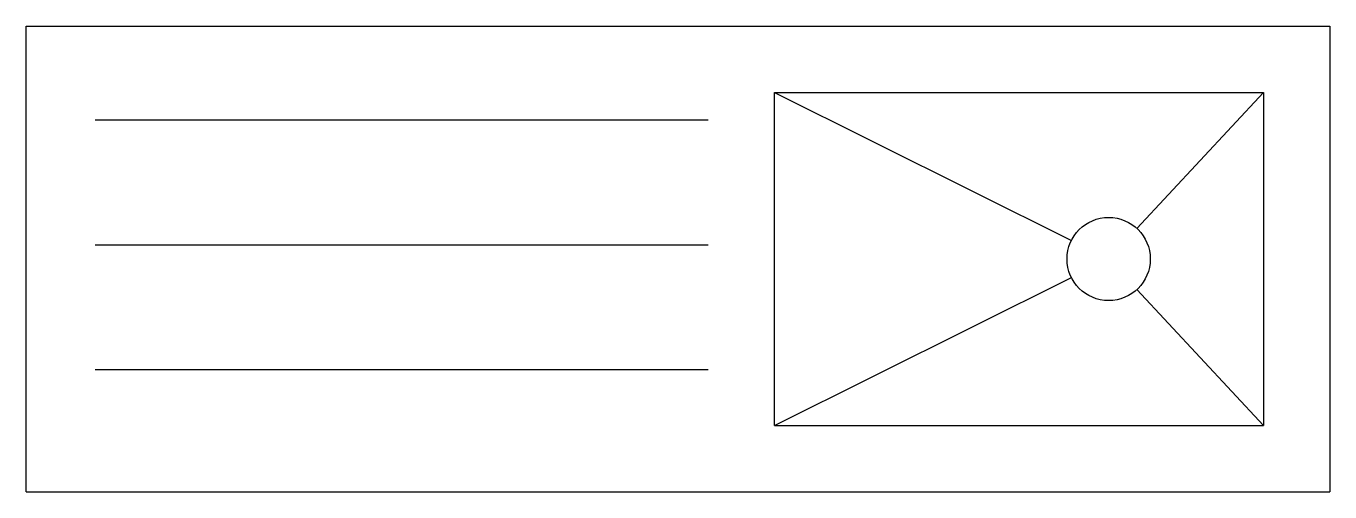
# Model space of a CAD drawing. Header units: metres. Extents: x 22147 to 23930, y -140235 to -139598.
import ezdxf

# ---------------------------------------------------------------- set-up
doc = ezdxf.new("R2010")
doc.units = ezdxf.units.M
for name, color, linetype in [('DET1', 1, 'Continuous'), ('R', 3, 'Continuous'), ('S', 1, 'Continuous')]:
    doc.layers.add(name, color=color, linetype=linetype)

msp = doc.modelspace()

# ---------------------------------------------------------------- linework, layer by layer
at = {"layer": 'DET1'}
for p, q in [((23170.53, -139688.63), (23576.31, -139890.82)), ((23838.83, -139688.63), (23665.97, -139874.53)), ((23170.53, -140143.76), (23576.31, -139941.56)), ((23665.97, -139957.85), (23838.83, -140143.76))]:
    msp.add_line(p, q, dxfattribs=at)
at = {"layer": 'R'}
for p, q in [((22146.89, -139597.6), (23929.86, -139597.6)), ((22146.89, -140234.78), (22146.89, -139597.6)), ((23929.86, -139597.6), (23929.86, -140234.78)), ((23170.53, -140143.76), (23170.53, -139688.63)), ((23170.53, -139688.63), (23838.83, -139688.63)), ((23838.83, -139688.63), (23838.83, -140143.76)), ((23170.53, -140143.76), (23838.83, -140143.76)), ((22146.89, -140234.78), (23929.86, -140234.78))]:
    msp.add_line(p, q, dxfattribs=at)
msp.add_circle((23627.23, -139916.19), 56.89, dxfattribs=at)
at = {"layer": 'S'}
for p, q in [((22241.42, -139725.93), (23079.51, -139725.93)), ((22241.42, -139896.6), (23079.51, -139896.6)), ((22241.42, -140067.28), (23079.51, -140067.28))]:
    msp.add_line(p, q, dxfattribs=at)

doc.saveas('drawing.dxf')
